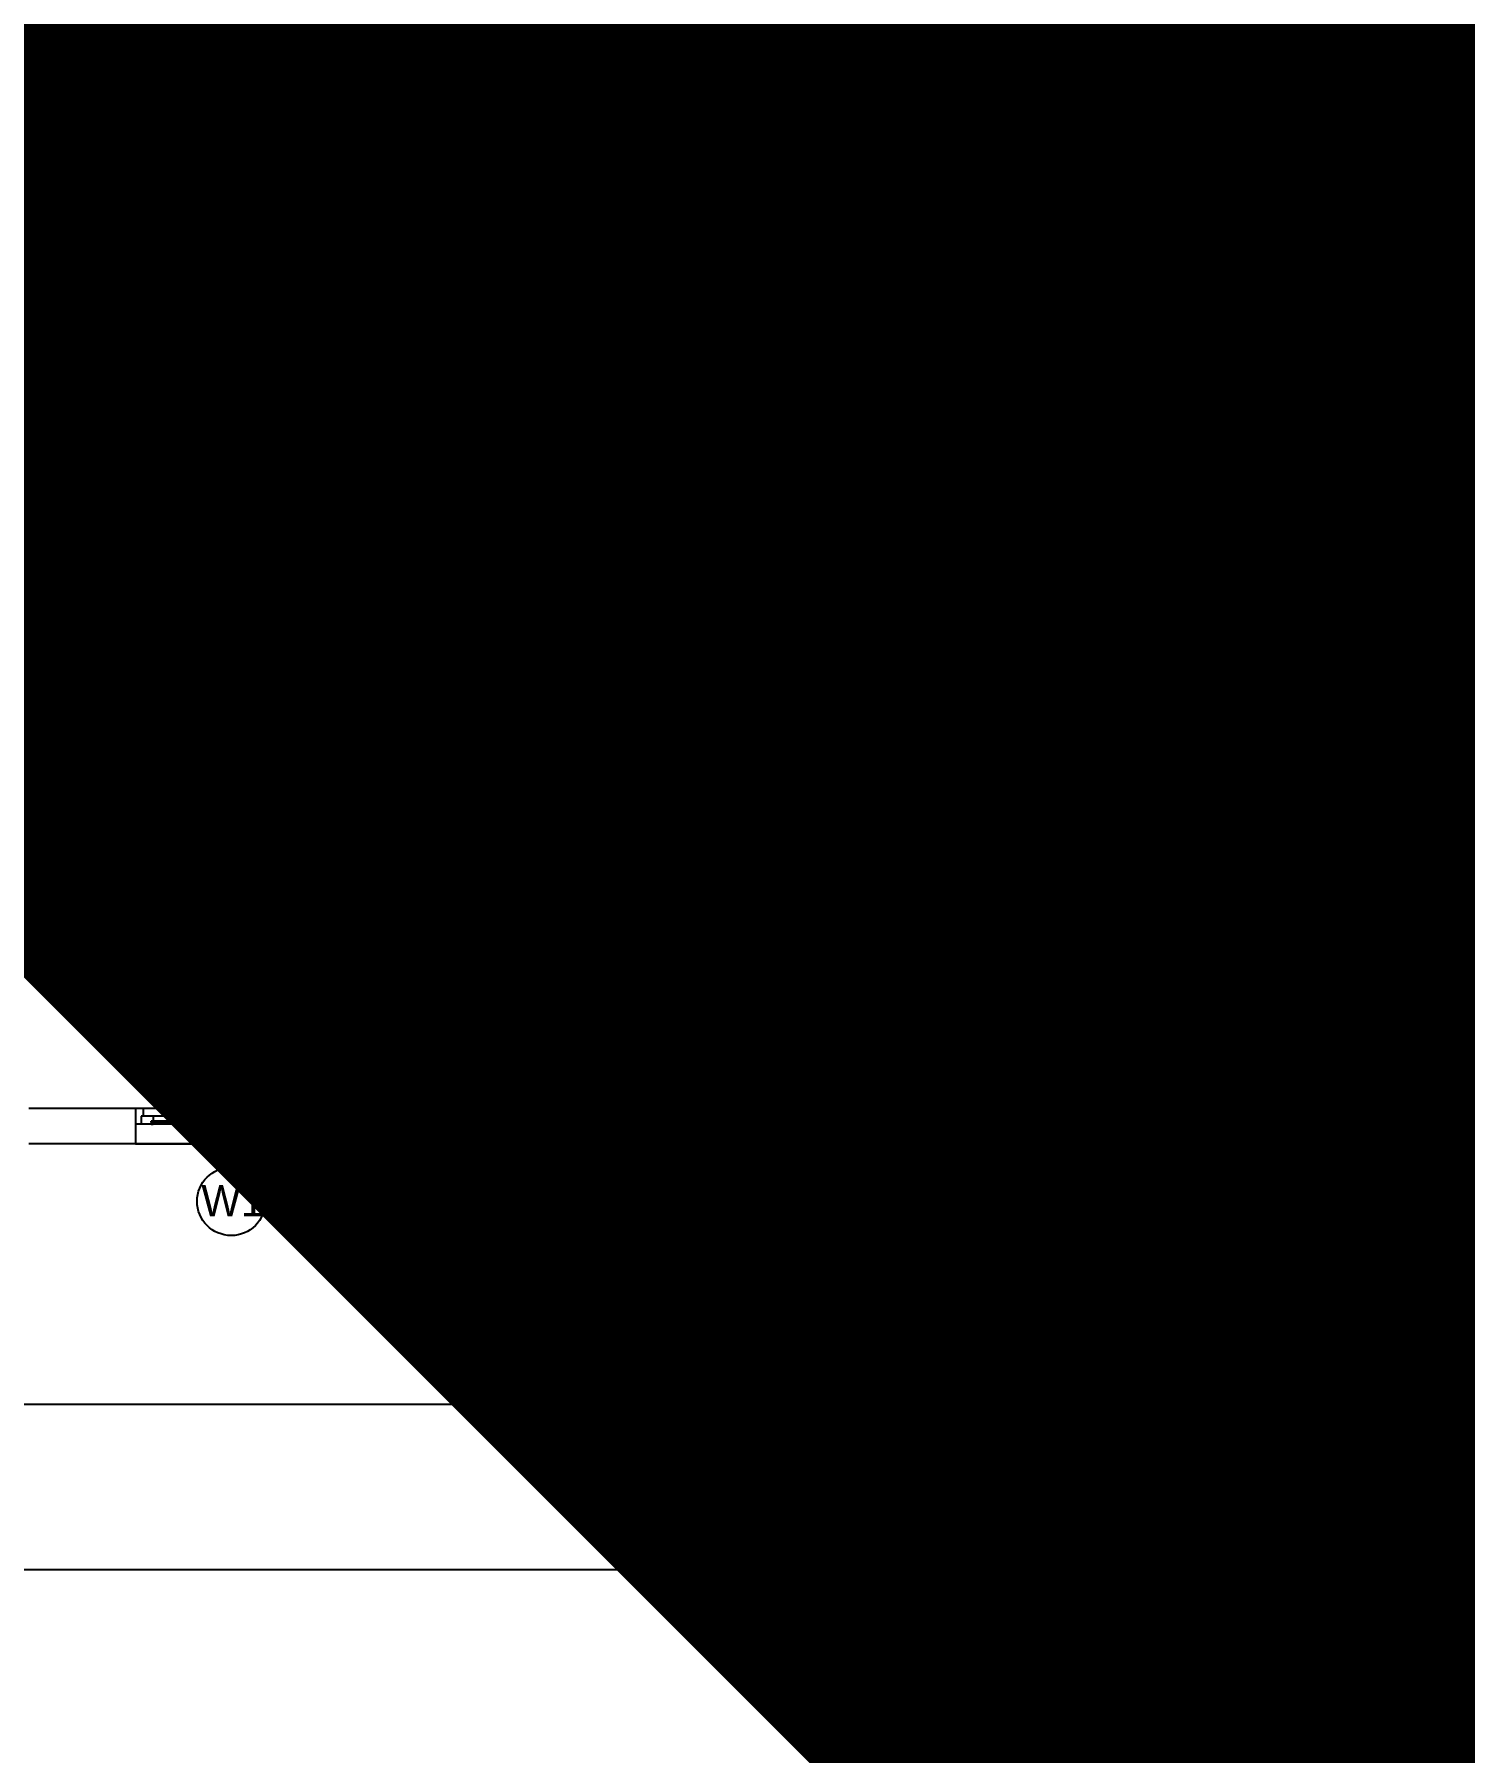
# Model space of a CAD drawing. Header units: metres. Extents: x 1422408 to 2267498, y 3894 to 80428.
# Drawn here: x 2267035.43 to 2267044.74, y 4144.9 to 4156.09 of the extents above; entities that cross this region are included whole.
import ezdxf

# ---------------------------------------------------------------- set-up
doc = ezdxf.new("R2010")
doc.units = ezdxf.units.M
doc.header["$LTSCALE"] = 3.5
doc.header["$MEASUREMENT"] = 0
doc.linetypes.add('DOT2', pattern=[0.125, 0, -0.125])
doc.linetypes.add('HIDDEN', pattern=[0.375, 0.25, -0.125])
doc.layers.get('0').update_dxf_attribs({"linetype": 'CONTINUOUS'})
doc.layers.get('DEFPOINTS').update_dxf_attribs({"linetype": 'CONTINUOUS'})
for name, color, linetype in [('COLUMN', 2, 'CONTINUOUS'), ('ED', 30, 'CONTINUOUS'), ('GLASS', 4, 'CONTINUOUS'), ('TEXT', 4, 'CONTINUOUS'), ('WALL', 125, 'CONTINUOUS'), ('window', 252, 'CONTINUOUS')]:
    doc.layers.add(name, color=color, linetype=linetype)
doc.layers.add('P', color=250, linetype='CONTINUOUS', lineweight=100)
doc.styles.add('ID', font='GOTHIC.TTF', dxfattribs={"width": 0.85})
doc.styles.add('USA TEXT', font='GOTHIC.TTF')
doc.dimstyles.new('1-100-ED', dxfattribs={"dimtxt": 350, "dimasz": 100, "dimexe": 0.18, "dimexo": 0.0625, "dimgap": 25, "dimtad": 1, "dimdec": 0, "dimzin": 0, "dimdsep": 46, "dimtxsty": 'USA TEXT', "dimblk": 'ARCHTICK', "dimcen": 0.1, "dimclrd": 252, "dimclre": 9, "dimclrt": 3, "dimadec": 0, "dimazin": 0, "dimtfac": 1, "dimtdec": 0, "dimtofl": 0, "dimtmove": 2, "dimatfit": 3, "dimldrblk": 'ARCHTICK', "dimfxl": 0.18, "dimtolj": 1, "dimtzin": 0, "dimarcsym": 0})
doc.dimstyles.new('1-100-ID', dxfattribs={"dimtxt": 0.3, "dimasz": 0.15, "dimexe": 0.1, "dimexo": 0.06, "dimgap": 0.15, "dimtad": 1, "dimzin": 3, "dimdsep": 46, "dimtxsty": 'ID', "dimblk": 'ARCHTICK', "dimcen": 0, "dimclrd": 252, "dimclre": 252, "dimclrt": 3, "dimadec": 0, "dimazin": 0, "dimtfac": 1, "dimtix": 1, "dimtmove": 2, "dimatfit": 3, "dimldrblk": 'OPEN90', "dimfxl": 0, "dimtolj": 1, "dimtzin": 0, "dimarcsym": 0})

# ---------------------------------------------------------------- blocks, each defined once
blk = doc.blocks.new('1')
at = {"layer": 'COLUMN'}
h = blk.add_hatch(dxfattribs=at)
h.set_pattern_fill('ANSI31', color=8, scale=50, style=0)
h.paths.add_polyline_path([(1593152, -270597), (1592852, -270597), (1592852, -270147), (1593152, -270147)])
at = {"layer": 'COLUMN', "color": 4}
for p, q in [((1592967, -270147), (1592967, -270597)), ((1592852, -270482), (1593152, -270482))]:
    blk.add_line(p, q, dxfattribs=at)
at = {"layer": 'COLUMN'}
for points in [[(1593152, -270597), (1592852, -270597), (1592852, -270147), (1593152, -270147)], [(1592938, -270454), (1592995, -270454), (1592995, -270510), (1592938, -270510)]]:
    blk.add_lwpolyline(points, close=True, dxfattribs=at)
blk = doc.blocks.new('WINDWO')
at = {"layer": 'WALL'}
for p, q in [((0, 230), (0, 0)), ((1500, 230), (1500, 0))]:
    blk.add_line(p, q, dxfattribs=at)
at = {"layer": 'window', "color": 252}
for p, q in [((51, 230), (0, 230)), ((1449, 230), (51, 230)), ((51, 230), (51, 180)), ((1449, 230), (1449, 180)), ((1449, 230), (1500, 230)), ((38, 128), (0, 128)), ((38, 180), (38, 128)), ((51, 180), (38, 180)), ((38, 179), (38, 128)), ((115, 179), (38, 179)), ((102, 128), (38, 128)), ((102, 147), (102, 128)), ((102, 147), (115, 147)), ((102, 141), (102, 147)), ((102, 141), (102, 128)), ((115, 141), (102, 141)), ((102, 128), (115, 128)), ((115, 179), (115, 147)), ((115, 141), (115, 128)), ((1385, 179), (1462, 179)), ((1385, 179), (1385, 147)), ((1398, 147), (1385, 147)), ((1385, 141), (1398, 141)), ((1385, 141), (1385, 128)), ((1398, 128), (1385, 128)), ((1398, 147), (1398, 128)), ((1398, 141), (1398, 128)), ((1398, 128), (1462, 128)), ((1449, 180), (1462, 180)), ((1462, 180), (1462, 128)), ((1462, 179), (1462, 128)), ((1462, 128), (1500, 128)), ((0, 0), (1500, 0))]:
    blk.add_line(p, q, dxfattribs=at)
at = {"layer": 'window', "color": 4}
for p, q in [((1398, 147), (102, 147)), ((1398, 141), (102, 141)), ((1398, 141), (1398, 147))]:
    blk.add_line(p, q, dxfattribs=at)
at = {"layer": 'window', "color": 250}
for p, q in [((1385, 179), (115, 179)), ((1385, 128), (115, 128))]:
    blk.add_line(p, q, dxfattribs=at)
blk = doc.blocks.new('_ArchTick')
at = {"color": 0, "linetype": 'ByBlock', "const_width": 0.15}
blk.add_lwpolyline([(-0.5, -0.5), (0.5, 0.5)], dxfattribs=at)
blk = doc.blocks.new('*D434')
at = {"layer": 'DEFPOINTS', "color": 0, "transparency": 16777216}
for p in [(2267027.391, 4149.318), (2267051.066, 4149.098), (2267051.066, 4147.172)]:
    blk.add_point(p, dxfattribs=at)
at = {"layer": 'ED', "color": 252, "linetype": 'DOT2', "lineweight": -2, "transparency": 16777216}
for p, q in [((2267027.391, 4149.258), (2267027.391, 4147.072)), ((2267051.066, 4149.038), (2267051.066, 4147.072))]:
    blk.add_line(p, q, dxfattribs=at)
at = {"layer": 'ED', "color": 252, "lineweight": -2, "transparency": 16777216}
blk.add_line((2267027.391, 4147.172), (2267051.066, 4147.172), dxfattribs=at)
at = {"layer": 'ED', "color": 252, "lineweight": -2, "transparency": 16777216, "xscale": 0.15, "yscale": 0.15, "zscale": 0.15, "rotation": 180}
blk.add_blockref('_ArchTick', (2267027.391, 4147.172), dxfattribs=at)
at = {"layer": 'ED', "color": 252, "lineweight": -2, "transparency": 16777216, "xscale": 0.15, "yscale": 0.15, "zscale": 0.15}
blk.add_blockref('_ArchTick', (2267051.066, 4147.172), dxfattribs=at)
at = {"layer": 'ED', "color": 3, "transparency": 16777216, "insert": (2267039.228, 4147.48), "char_height": 0.3, "attachment_point": 5, "style": 'ID'}
blk.add_mtext('\\A1;23.67', dxfattribs=at)
blk = doc.blocks.new('_Open90')
at = {"color": 0, "linetype": 'ByBlock', "lineweight": -2}
for p, q in [((0, 0), (-1, 0)), ((-0.5, 0.5), (0, 0)), ((0, 0), (-0.5, -0.5))]:
    blk.add_line(p, q, dxfattribs=at)
blk = doc.blocks.new('*D450')
at = {"layer": 'DEFPOINTS', "color": 0, "transparency": 16777216}
for p in [(2267027.161, 4147.172), (2267065.467, 4147.172), (2267065.467, 4146.096)]:
    blk.add_point(p, dxfattribs=at)
at = {"layer": 'ED', "color": 252, "linetype": 'DOT2', "lineweight": -2, "transparency": 16777216}
for p, q in [((2267027.161, 4147.112), (2267027.161, 4145.996)), ((2267065.467, 4147.112), (2267065.467, 4145.996))]:
    blk.add_line(p, q, dxfattribs=at)
at = {"layer": 'ED', "color": 252, "lineweight": -2, "transparency": 16777216}
blk.add_line((2267027.161, 4146.096), (2267065.467, 4146.096), dxfattribs=at)
at = {"layer": 'ED', "color": 252, "lineweight": -2, "transparency": 16777216, "xscale": 0.15, "yscale": 0.15, "zscale": 0.15, "rotation": 180}
blk.add_blockref('_ArchTick', (2267027.161, 4146.096), dxfattribs=at)
at = {"layer": 'ED', "color": 252, "lineweight": -2, "transparency": 16777216, "xscale": 0.15, "yscale": 0.15, "zscale": 0.15}
blk.add_blockref('_ArchTick', (2267065.467, 4146.096), dxfattribs=at)
at = {"layer": 'ED', "color": 3, "transparency": 16777216, "insert": (2267046.314, 4146.403), "char_height": 0.3, "attachment_point": 5, "style": 'ID'}
blk.add_mtext('\\A1;38.31', dxfattribs=at)
blk = doc.blocks.new('A$C640A4A0E')
at = {"layer": 'GLASS'}
for p, q in [((12, 1017), (0, 1017)), ((1030, 1017), (1018, 1017)), ((1018, 0), (1018, 1017)), ((1030, 0), (1030, 1017)), ((1018, 0), (1030, 0))]:
    blk.add_line(p, q, dxfattribs=at)
at = {"layer": 'GLASS', "linetype": 'HIDDEN', "ltscale": 0.5}
blk.add_arc((1030, 1018), 1018, 180.0339, 269.3243, dxfattribs=at)

msp = doc.modelspace()

# ---------------------------------------------------------------- linework, layer by layer
at = {"layer": 'TEXT'}
for centre in [(2267041.72877, 4151.09758), (2267036.70741, 4148.49285), (2267039.67907, 4148.49285), (2267042.72034, 4148.49285)]:
    msp.add_circle(centre, 0.22231, dxfattribs=at)
at = {"layer": 'WALL'}
for p, q in [((2267041.27602, 4157.31919), (2267041.27602, 4151.96697)), ((2267041.39102, 4157.31919), (2267041.39102, 4151.96697)), ((2267041.27602, 4150.2403), (2267041.27602, 4149.09808)), ((2267041.39102, 4150.2403), (2267041.39102, 4149.09808)), ((2267040.94102, 4149.09808), (2267035.39102, 4149.09808)), ((2267041.39102, 4149.09808), (2267046.94102, 4149.09808)), ((2267040.94102, 4148.86808), (2267035.39102, 4148.86808)), ((2267041.39102, 4148.86808), (2267046.94102, 4148.86808))]:
    msp.add_line(p, q, dxfattribs=at)
at = {"layer": 'WALL', "color": 205}
for p, q in [((2267041.39102, 4151.96697), (2267041.27601, 4151.96697)), ((2267041.39101, 4150.2403), (2267041.27601, 4150.2403))]:
    msp.add_line(p, q, dxfattribs=at)

# ---------------------------------------------------------------- block references
at = {"layer": 'COLUMN', "color": 8, "xscale": 0.0009999999989101, "yscale": 0.0009999999989101, "zscale": 0.0009999999989101, "rotation": 90}
msp.add_blockref('1', (2266770.79385, 2556.01619), dxfattribs=at)
at = {"layer": 'GLASS', "extrusion": (0, 0, -1), "yscale": 0.0008381877036914}
for xscale, zscale, rotation in [(0.0008381877036914, -0.0008381877022039, 89.99999593269435), (-0.0008381877036914, -0.0008381877036914, 90.00000406730562)]:
    msp.add_blockref('A$C640A4A0E', (-2267040.53866, 4151.10364), dxfattribs=dict(at, xscale=xscale, zscale=zscale, rotation=rotation))
at = {"layer": 'P', "color": 1}
for p, xscale, yscale, zscale in [((2267036.08352, 4148.86808), 0.0010000000018851, 0.0010000000018851, 0.0010000000018851), ((2267040.46852, 4148.86808), -0.0010000000018851, 0.0009999999989101, 0.000999999999919), ((2267042.08352, 4148.86808), 0.0010000000018851, 0.0010000000018851, 0.0010000000018851)]:
    msp.add_blockref('WINDWO', p, dxfattribs=dict(at, xscale=xscale, yscale=yscale, zscale=zscale))

# ---------------------------------------------------------------- texts
at = {"layer": 'TEXT', "style": 'USA TEXT'}
for s, height, p in [('D', 0.20444, (2267041.63175, 4151.00265)), ('W1', 0.204444, (2267036.51262, 4148.39557)), ('W1', 0.204444, (2267039.48428, 4148.39557)), ('W1', 0.204444, (2267042.52555, 4148.39557))]:
    msp.add_text(s, height=height, dxfattribs=at).set_placement(p)

# ---------------------------------------------------------------- dimensions: what is measured, and where the dimension line sits
at = {"layer": 'ED'}
for base, p1, p2, picture, middle in [((2267051.06556, 4147.1725), (2267027.39102, 4149.31829), (2267051.06556, 4149.09808), '*D434', (2267039.22829, 4147.48004)), ((2267065.46694, 4146.09582), (2267027.16102, 4147.1725), (2267065.46694, 4147.1725), '*D450', (2267046.31398, 4146.40336))]:
    dim = msp.add_linear_dim(base=base, p1=p1, p2=p2, dimstyle='1-100-ID', dxfattribs=at)
    dim.commit()
    dim.dimension.update_dxf_attribs({"geometry": picture, "text_midpoint": middle})

# ---------------------------------------------------------------- leaders
at = {"layer": 'WALL'}
for points in [[(2267064.89198, 4152.23629), (2267064.89198, 4153.73629)], [(2267216.99082, 4172.15213), (2267213.3186, 4172.15213)], [(2267216.99082, 4163.47602), (2267213.3186, 4163.47602)], [(2267231.04637, 4163.47602), (2267227.37415, 4163.47602)], [(2267216.99082, 4154.66973), (2267213.3186, 4154.66973)], [(2267231.04637, 4154.66973), (2267227.37415, 4154.66973)]]:
    msp.add_leader(points, dimstyle='1-100-ED', override={"dimtxt": 300, "dimasz": 300, "dimgap": 50, "dimtad": 0, "dimpost": ' mm'}, dxfattribs=at)

doc.saveas('drawing.dxf')
